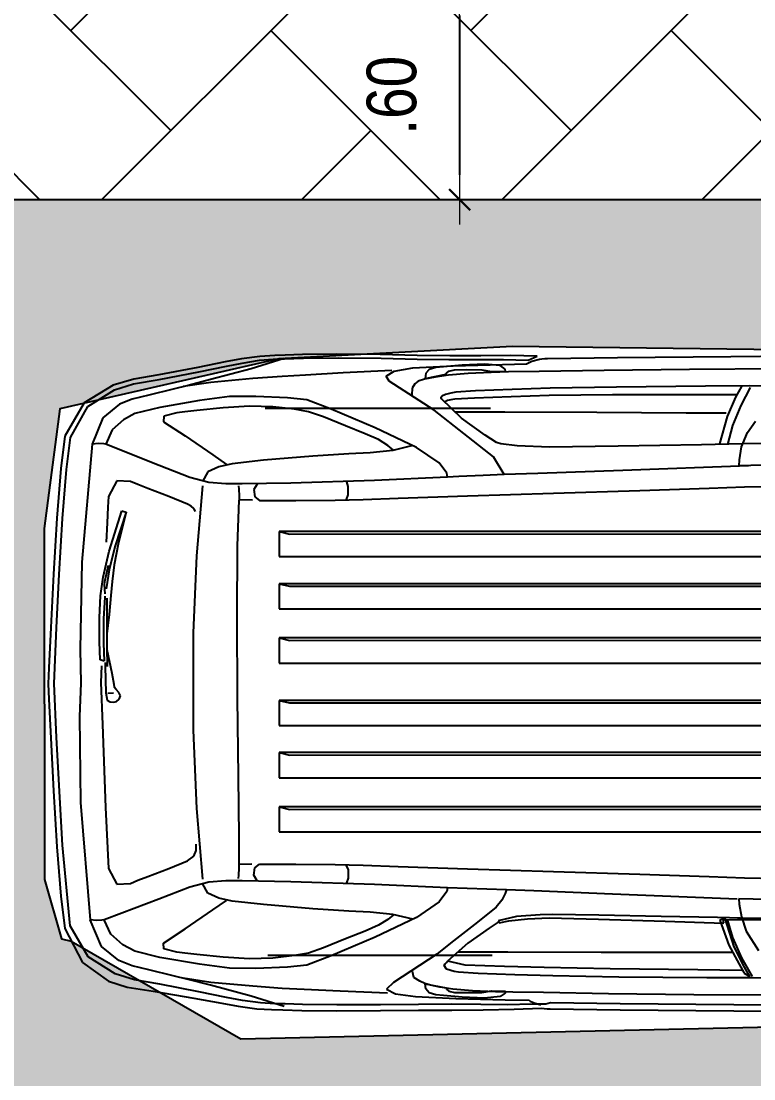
# Model space of a CAD drawing. Header units: millimetres. Extents: x 2718 to 3327, y 272 to 594.
# Drawn here: x 3061.261 to 3063.332, y 435.083 to 438.071 of the extents above; entities that cross this region are included whole.
import ezdxf

# ---------------------------------------------------------------- set-up
doc = ezdxf.new("R2010")
doc.units = ezdxf.units.MM
doc.header["$MEASUREMENT"] = 0
doc.layers.get('0').update_dxf_attribs({"linetype": 'CONTINUOUS'})
doc.layers.get('DEFPOINTS').update_dxf_attribs({"linetype": 'CONTINUOUS'})
doc.layers.add('COTA', color=7, linetype='CONTINUOUS')
doc.layers.add('LAYER7', color=4, linetype='CONTINUOUS')
doc.layers.add('E-Pen-C', color=4, linetype='CONTINUOUS', lineweight=15)
doc.layers.add('E-Pen-G', color=3, linetype='CONTINUOUS', lineweight=30)
doc.styles.add('F2', font='ARIALN.TTF')
doc.dimstyles.new('DIMENSION-1', dxfattribs={"dimtxt": 0.145, "dimasz": 0.07, "dimexe": 1, "dimexo": 0, "dimgap": 0.12, "dimtad": 1, "dimzin": 7, "dimdsep": 46, "dimtxsty": 'F2', "dimblk1": 'TRACO', "dimblk2": 'TRACO', "dimsah": 1, "dimcen": 1, "dimse1": 1, "dimse2": 1, "dimclrd": 4, "dimclre": 256, "dimclrt": 4, "dimadec": 8, "dimazin": 0, "dimtfac": 1, "dimtix": 1, "dimtmove": 2, "dimatfit": 3, "dimldrblk": 'TRACO', "dimfxl": 1, "dimtolj": 1, "dimtzin": 0, "dimarcsym": 0})

# ---------------------------------------------------------------- blocks, each defined once
blk = doc.blocks.new('TRACO')
at = {"layer": 'E-Pen-C'}
for p, q in [((0, 1), (0, -1)), ((-1, 0), (1, 0))]:
    blk.add_line(p, q, dxfattribs=at)
at = {"layer": 'E-Pen-G'}
blk.add_line((-0.424, -0.424), (0.424, 0.424), dxfattribs=at)
blk = doc.blocks.new('*D384')
at = {"color": 4, "lineweight": -2, "transparency": 16777216}
blk.add_line((3062.5006, 438.0866), (3062.5006, 437.6366), dxfattribs=at)
at = {"layer": 'DEFPOINTS', "color": 0, "transparency": 16777216}
for p in [(3062.5006, 438.1566, -0.2465), (3062.5006, 437.5666), (3062.5006, 437.5666)]:
    blk.add_point(p, dxfattribs=at)
at = {"color": 4, "lineweight": -2, "transparency": 16777216, "xscale": 0.07, "yscale": 0.07, "zscale": 0.07}
for p, rotation in [((3062.5006, 438.1566), 90), ((3062.5006, 437.5666), 270)]:
    blk.add_blockref('TRACO', p, dxfattribs=dict(at, rotation=rotation))
at = {"color": 4, "transparency": 16777216, "insert": (3062.3091, 437.8616), "char_height": 0.14, "attachment_point": 5, "rotation": 90, "style": 'F2'}
blk.add_mtext('\\A1;.60', dxfattribs=at)
blk = doc.blocks.new('Austin Mini dessus')
at = {"color": 8, "flags": 128}
for points in [[(2.1078, 3.7972), (1.9397, 3.7986)], [(2.4284, 3.7942), (2.1078, 3.7972)], [(2.6551, 3.7981), (2.7306, 3.7997)], [(2.6814, 3.7868), (2.6551, 3.7981)], [(2.7306, 3.7997), (2.8147, 3.7991)], [(2.8147, 3.7991), (2.9021, 3.7984)], [(2.9021, 3.7984), (2.9944, 3.7997)], [(2.9944, 3.7997), (3.0997, 3.8021)], [(3.0997, 3.8021), (3.2215, 3.8034)], [(3.2215, 3.8034), (3.3188, 3.8025)], [(3.3188, 3.8025), (3.3675, 3.8008)], [(3.3675, 3.8008), (3.3972, 3.7998)], [(3.3972, 3.7998), (3.439, 3.7972)], [(3.439, 3.7972), (3.4912, 3.7905)], [(2.6259, 3.7916), (2.4284, 3.7942)], [(2.6343, 3.7911), (2.6259, 3.7916)], [(2.642, 3.7903), (2.6343, 3.7911)], [(2.649, 3.7893), (2.642, 3.7903)], [(2.6704, 3.7837), (2.649, 3.7893)], [(2.6822, 3.7782), (2.6704, 3.7837)], [(2.7507, 3.7887), (2.6814, 3.7868)], [(2.6858, 3.7757), (2.6822, 3.7782)], [(2.7538, 3.7741), (2.6858, 3.7757)], [(2.7458, 3.7609), (2.7598, 3.7709)], [(2.8237, 3.7886), (2.7507, 3.7887)], [(2.8931, 3.7702), (2.7538, 3.7741)], [(2.7598, 3.7709), (2.8041, 3.7753)], [(2.8041, 3.7753), (2.8678, 3.772)], [(2.9048, 3.7882), (2.8237, 3.7886)], [(2.8678, 3.772), (2.9199, 3.7677)], [(3.0069, 3.7651), (2.8931, 3.7702)], [(2.9951, 3.7894), (2.9048, 3.7882)], [(2.9199, 3.7677), (2.9416, 3.7655)], [(2.9416, 3.7655), (2.9606, 3.76)], [(3.0966, 3.7917), (2.9951, 3.7894)], [(3.0599, 3.7557), (3.0069, 3.7651)], [(3.2164, 3.793), (3.0966, 3.7917)], [(3.316, 3.7921), (3.2164, 3.793)], [(3.3693, 3.7904), (3.316, 3.7921)], [(3.4015, 3.7895), (3.3693, 3.7904)], [(3.3706, 3.7916), (3.4639, 3.7624)], [(3.4406, 3.7862), (3.4015, 3.7895)], [(3.4894, 3.7783), (3.4406, 3.7862)], [(3.5334, 3.7691), (3.4894, 3.7783)], [(3.4912, 3.7905), (3.5375, 3.7819)], [(3.6119, 3.753), (3.5334, 3.7691)], [(3.5375, 3.7819), (3.6147, 3.7659)], [(3.6147, 3.7659), (3.7245, 3.7448)], [(1.9674, 3.7618), (2.2252, 3.7604)], [(2.2252, 3.7604), (2.4664, 3.7574)], [(2.4664, 3.7574), (2.6503, 3.7544)], [(2.6503, 3.7544), (2.7365, 3.753)], [(2.7365, 3.753), (2.7855, 3.7519)], [(2.7449, 3.7554), (2.7458, 3.7609)], [(2.7845, 3.7544), (2.7449, 3.7554)], [(2.8122, 3.7594), (2.7845, 3.7544)], [(2.7855, 3.7519), (2.851, 3.7488)], [(2.8551, 3.7596), (2.8122, 3.7594)], [(2.851, 3.7488), (2.9058, 3.7442)], [(2.8891, 3.7588), (2.8551, 3.7596)], [(2.9053, 3.7556), (2.8891, 3.7588)], [(2.9118, 3.7497), (2.9053, 3.7556)], [(2.9058, 3.7442), (2.9441, 3.7386)], [(2.913, 3.7465), (2.9118, 3.7497)], [(2.9725, 3.7349), (2.913, 3.7465)], [(2.9441, 3.7386), (2.9744, 3.7329)], [(2.9606, 3.76), (2.9698, 3.7493)], [(2.9698, 3.7493), (2.9725, 3.7349)], [(3.0819, 3.7412), (3.0599, 3.7557)], [(3.0661, 3.7568), (3.2036, 3.7505)], [(3.0743, 3.7267), (3.0819, 3.7412)], [(3.2036, 3.7505), (3.3106, 3.7441)], [(3.3106, 3.7441), (3.3759, 3.7402)], [(3.3759, 3.7402), (3.4593, 3.7344)], [(3.4639, 3.7624), (3.5784, 3.7316)], [(3.7239, 3.7317), (3.6119, 3.753)], [(3.7245, 3.7448), (3.7958, 3.7324)], [(1.8979, 3.7134), (2.0543, 3.714)], [(2.0537, 3.7091), (2.0796, 3.6584)], [(2.0543, 3.714), (2.1798, 3.7129)], [(2.094, 3.6816), (2.0773, 3.7122)], [(2.1798, 3.7129), (2.4309, 3.7103)], [(2.4309, 3.7103), (2.6188, 3.7069)], [(2.6188, 3.7069), (2.7259, 3.7034)], [(2.9469, 3.6452), (3.0743, 3.7267)], [(2.9744, 3.7329), (2.9916, 3.7274)], [(2.9916, 3.7274), (3.001, 3.7198)], [(3.001, 3.7198), (3.0087, 3.7071)], [(3.0087, 3.7071), (3.01, 3.6884)], [(3.4593, 3.7344), (3.5777, 3.7235)], [(3.5777, 3.7235), (3.6563, 3.7118)], [(3.5784, 3.7316), (3.6421, 3.7153)], [(3.6421, 3.7153), (3.6846, 3.7048)], [(3.7964, 3.7192), (3.7239, 3.7317)], [(3.7958, 3.7324), (3.8536, 3.716)], [(3.8504, 3.7028), (3.7964, 3.7192)], [(3.8536, 3.716), (3.9358, 3.6662)], [(2.0918, 3.6884), (2.2083, 3.6887)], [(2.1175, 3.6272), (2.094, 3.6816)], [(2.2083, 3.6887), (2.4426, 3.6885)], [(2.4426, 3.6885), (2.6215, 3.6864)], [(2.6215, 3.6864), (2.7286, 3.6829)], [(2.7259, 3.7034), (2.8298, 3.6998)], [(2.7286, 3.6829), (2.8326, 3.6793)], [(2.8298, 3.6998), (2.8852, 3.6963)], [(2.8326, 3.6793), (2.8879, 3.6758)], [(2.8698, 3.6229), (2.9257, 3.6769)], [(2.8852, 3.6963), (2.8995, 3.6935)], [(2.8879, 3.6758), (2.8994, 3.674)], [(2.8995, 3.6935), (2.9148, 3.6898)], [(2.9148, 3.6898), (2.9254, 3.6845)], [(2.9269, 3.6823), (2.9254, 3.6845)], [(2.9257, 3.6769), (2.9271, 3.6797)], [(2.9271, 3.6797), (2.9269, 3.6823)], [(3.3067, 3.6745), (3.361, 3.68)], [(3.361, 3.68), (3.4507, 3.6839)], [(3.4507, 3.6839), (3.525, 3.6834)], [(3.525, 3.6834), (3.6102, 3.6722)], [(3.6846, 3.7048), (3.7528, 3.688)], [(3.7528, 3.688), (3.8, 3.6763)], [(3.8, 3.6763), (3.8361, 3.6624)], [(3.9251, 3.6552), (3.8504, 3.7028)], [(2.0796, 3.6584), (2.1036, 3.6021)], [(2.7871, 3.6502), (3.4246, 3.6502)], [(2.8994, 3.674), (2.9094, 3.6722)], [(2.9094, 3.6722), (2.9171, 3.6679)], [(3.1134, 3.5955), (3.2381, 3.6482)], [(3.2381, 3.6482), (3.3067, 3.6745)], [(3.3014, 3.6408), (3.3411, 3.6477)], [(3.3411, 3.6477), (3.4025, 3.6546)], [(3.4025, 3.6546), (3.4682, 3.6568)], [(3.4682, 3.6568), (3.5432, 3.6518)], [(3.5432, 3.6518), (3.6174, 3.6446)], [(3.6102, 3.6722), (3.7219, 3.6526)], [(3.7219, 3.6526), (3.793, 3.6355)], [(3.8361, 3.6624), (3.8831, 3.6237)], [(3.9748, 3.5682), (3.9251, 3.6552)], [(3.9358, 3.6662), (3.9909, 3.5714)], [(2.1391, 3.55), (2.1175, 3.6272)], [(2.1218, 3.6365), (2.2347, 3.637)], [(2.2347, 3.637), (2.4865, 3.6382)], [(2.4865, 3.6382), (2.7473, 3.6393)], [(2.7473, 3.6393), (2.8869, 3.6399)], [(2.7793, 3.5129), (2.9469, 3.6452)], [(2.8029, 3.5745), (2.8698, 3.6229)], [(3.1969, 3.6007), (3.2592, 3.6259)], [(3.2592, 3.6259), (3.3014, 3.6408)], [(3.6174, 3.6446), (3.651, 3.6408)], [(3.651, 3.6408), (3.6741, 3.6378)], [(3.6741, 3.6378), (3.7107, 3.6285)], [(3.7107, 3.6285), (3.7113, 3.6124)], [(3.793, 3.6355), (3.8251, 3.6178)], [(3.8251, 3.6178), (3.8563, 3.5892)], [(3.8831, 3.6237), (3.9133, 3.5491)], [(2.0615, 3.5818), (2.0389, 3.6143)], [(2.1036, 3.6021), (2.1179, 3.5483)], [(2.9962, 3.5397), (3.1134, 3.5955)], [(3.1417, 3.5787), (3.1969, 3.6007)], [(3.7113, 3.6124), (3.6503, 3.5725)], [(3.8563, 3.5892), (3.8742, 3.5491)], [(2.0778, 3.5418), (2.0615, 3.5818)], [(2.7705, 3.5534), (2.8029, 3.5745)], [(3.0778, 3.5457), (3.1044, 3.562)], [(3.1044, 3.562), (3.1417, 3.5787)], [(3.6503, 3.5725), (3.5724, 3.5187)], [(3.9862, 3.4773), (3.9748, 3.5682)], [(3.9909, 3.5714), (4.0023, 3.48)], [(1.8885, 3.5517), (2.0756, 3.55)], [(2.0756, 3.55), (2.1906, 3.5477)], [(2.0837, 3.5046), (2.0778, 3.5418)], [(2.1906, 3.5477), (2.4267, 3.5434)], [(2.4267, 3.5434), (2.6206, 3.5411)], [(2.6206, 3.5411), (2.712, 3.5443)], [(2.712, 3.5443), (2.7579, 3.5502)], [(2.7579, 3.5502), (2.7705, 3.5534)], [(2.9326, 3.496), (2.9962, 3.5397)], [(3.0068, 3.545), (3.0636, 3.5315)], [(3.0618, 3.5326), (3.0778, 3.5457)], [(3.0636, 3.5315), (3.1275, 3.5247)], [(3.7236, 3.4885), (3.8253, 3.5293)], [(3.8253, 3.5293), (3.8742, 3.5491)], [(3.8742, 3.5491), (3.8804, 3.5498)], [(3.8804, 3.5498), (3.8953, 3.5506)], [(3.8953, 3.5506), (3.9133, 3.5491)], [(3.9133, 3.5491), (3.9421, 3.2156)], [(2.0844, 3.4883), (2.0837, 3.5046)], [(2.7489, 3.4635), (2.7793, 3.5129)], [(3.1275, 3.5247), (3.1878, 3.5219)], [(3.1878, 3.5219), (3.29, 3.5153)], [(3.29, 3.5153), (3.4288, 3.5036)], [(3.4288, 3.5036), (3.5179, 3.4935)], [(3.5724, 3.5187), (3.5339, 3.4917)], [(1.8885, 3.4935), (2.0844, 3.4883)], [(2.0579, 3.4882), (2.4134, 3.475)], [(2.4134, 3.475), (2.6537, 3.4666)], [(2.6537, 3.4666), (2.7489, 3.4635)], [(2.9092, 3.4563), (2.9113, 3.4668)], [(2.9113, 3.4668), (2.9326, 3.496)], [(3.5179, 3.4935), (3.5549, 3.4854)], [(3.5549, 3.4854), (3.5868, 3.4709)], [(3.5868, 3.4709), (3.6013, 3.4438)], [(3.6368, 3.4545), (3.7236, 3.4885)], [(3.9969, 3.3387), (3.9862, 3.4773)], [(4.0023, 3.48), (4.0132, 3.3405)], [(2.7489, 3.4635), (2.8086, 3.4608)], [(2.8086, 3.4608), (2.8767, 3.4577)], [(2.8767, 3.4577), (2.9092, 3.4563)], [(2.9092, 3.4563), (3.1149, 3.4465)], [(3.1149, 3.4465), (3.3513, 3.4394)], [(3.1945, 3.4428), (3.1904, 3.4299)], [(3.3513, 3.4394), (3.4895, 3.4367)], [(3.4471, 3.4365), (3.4563, 3.4213)], [(3.4895, 3.4367), (3.5356, 3.4366)], [(3.5356, 3.4366), (3.5836, 3.4404)], [(3.5836, 3.4404), (3.6368, 3.4545)], [(3.7841, 3.435), (3.8045, 3.444)], [(3.8045, 3.444), (3.8435, 3.4455)], [(3.8435, 3.4455), (3.8675, 3.4012)], [(2.0699, 3.4284), (1.9786, 3.4297)], [(2.1695, 3.4247), (2.0699, 3.4284)], [(2.3653, 3.4184), (2.1695, 3.4247)], [(2.6091, 3.4106), (2.3653, 3.4184)], [(2.8528, 3.4028), (2.6091, 3.4106)], [(3.1904, 3.4299), (3.1906, 3.4059)], [(3.4563, 3.4213), (3.4534, 3.4004)], [(3.4973, 3.4027), (3.4982, 3.4219)], [(3.4982, 3.4219), (3.4986, 3.4312)], [(3.6013, 3.4314), (3.6181, 3.2335)], [(3.6968, 3.4013), (3.756, 3.4243)], [(3.756, 3.4243), (3.7841, 3.435)], [(3.0481, 3.3965), (2.8528, 3.4028)], [(3.147, 3.3929), (3.0481, 3.3965)], [(3.2267, 3.3909), (3.147, 3.3929)], [(3.1906, 3.4059), (3.1955, 3.3932)], [(3.3378, 3.39), (3.2267, 3.3909)], [(3.4403, 3.3899), (3.3378, 3.39)], [(3.4534, 3.4004), (3.4403, 3.3899)], [(3.4605, 3.391), (3.4969, 3.3921)], [(3.4969, 3.3921), (3.4973, 3.4027)], [(3.4984, 3.3906), (3.5032, 3.2619)], [(3.6334, 3.3741), (3.6439, 3.38)], [(3.6439, 3.38), (3.6968, 3.4013)], [(3.8675, 3.4012), (3.8692, 3.3713)], [(3.6215, 3.3593), (3.6261, 3.3671)], [(3.6261, 3.3671), (3.6334, 3.3741)], [(3.8294, 3.3605), (3.8176, 3.3569)], [(3.8176, 3.3569), (3.8402, 3.2669)], [(3.8176, 3.3569), (3.8491, 3.259)], [(3.8656, 3.2467), (3.8294, 3.3605)], [(3.8692, 3.3713), (3.8712, 3.3271)], [(3.8712, 3.3271), (3.8736, 3.2722)], [(4.0064, 3.181), (3.9969, 3.3387)], [(4.0132, 3.3405), (4.0227, 3.1819)], [(1.521, 3.3024), (3.3849, 3.3024)], [(3.3552, 3.2953), (1.5269, 3.296)], [(3.3849, 3.3024), (3.3552, 3.2953)], [(3.3849, 3.3024), (3.3849, 3.2314)], [(3.5032, 3.2619), (3.5043, 3.0618)], [(3.8402, 3.2669), (3.8508, 3.2084)], [(3.8491, 3.259), (3.8648, 3.1939)], [(3.3849, 3.2314), (1.521, 3.2314)], [(3.6181, 3.2335), (3.6277, 3.0159)], [(3.8822, 3.1732), (3.8656, 3.2467)], [(3.8508, 3.2084), (3.8565, 3.1612)], [(3.868, 3.2065), (3.8741, 3.1805)], [(3.9421, 3.2156), (3.9474, 2.9699)], [(3.8648, 3.1939), (3.8741, 3.1401)], [(3.8741, 3.1805), (3.8782, 3.1603)], [(3.8893, 3.1208), (3.8822, 3.1732)], [(4.0139, 3.0308), (4.0064, 3.181)], [(4.0227, 3.1819), (4.0303, 3.0312)], [(1.521, 3.1548), (3.3849, 3.1548)], [(1.521, 3.1548), (3.3849, 3.1548)], [(3.3552, 3.1477), (1.5269, 3.1484)], [(3.3849, 3.1548), (3.3552, 3.1477)], [(3.3849, 3.1548), (3.3849, 3.0838)], [(3.8565, 3.1612), (3.8604, 3.1213)], [(3.8797, 3.1523), (3.8778, 3.1263)], [(3.8782, 3.1603), (3.8797, 3.1523)], [(3.8604, 3.1213), (3.8653, 3.0676)], [(3.8718, 3.1136), (3.8718, 3.0663)], [(3.8772, 3.1193), (3.8773, 3.1186)], [(3.8773, 3.1186), (3.8774, 3.1179)], [(3.8774, 3.1179), (3.8775, 3.1172)], [(3.8775, 3.1172), (3.8809, 3.056)], [(3.8927, 3.0595), (3.8893, 3.1208)], [(3.3849, 3.0838), (1.521, 3.0838)], [(3.5043, 3.0618), (3.503, 2.8311)], [(3.8653, 3.0676), (3.8715, 3.0137)], [(3.8718, 3.0663), (3.8715, 2.9763)], [(3.8809, 3.056), (3.8809, 2.9867)], [(3.8927, 2.9903), (3.8927, 3.0595)], [(4.019, 2.9175), (4.0139, 3.0308)], [(4.0303, 3.0312), (4.0353, 2.9173)], [(1.521, 3.0018), (3.3849, 3.0018)], [(1.521, 3.0017), (3.3849, 3.0017)], [(3.3552, 2.9947), (1.5269, 2.9954)], [(3.3849, 3.0017), (3.3552, 2.9947)], [(3.3849, 3.0018), (3.3849, 2.9307)], [(3.6277, 3.0159), (3.6279, 2.8795)], [(3.8911, 2.9399), (3.8927, 2.9903)], [(3.8717, 2.9689), (3.8581, 2.9022)], [(3.8715, 2.9763), (3.8713, 2.9207)], [(3.8809, 2.9867), (3.8793, 2.9363)], [(3.9474, 2.9699), (3.9456, 2.8742)], [(3.3849, 2.9307), (1.521, 2.9307)], [(3.8764, 2.9319), (3.8763, 2.9214)], [(3.8793, 2.9363), (3.8911, 2.9399)], [(3.8581, 2.9022), (3.8521, 2.8707)], [(3.8763, 2.9214), (3.8745, 2.8469)], [(3.8871, 2.9232), (3.8888, 2.876)], [(4.0208, 2.8728), (4.019, 2.9175)], [(4.0353, 2.9173), (4.0372, 2.8721)], [(3.6279, 2.8795), (3.6277, 2.7413)], [(3.8521, 2.8707), (3.8507, 2.8629)], [(3.8888, 2.876), (3.8844, 2.7575)], [(3.9456, 2.8742), (3.9489, 2.78)], [(4.0141, 2.7205), (4.0208, 2.8728)], [(4.0372, 2.8721), (4.0353, 2.829)], [(3.8333, 2.8378), (3.8378, 2.8476)], [(3.8378, 2.8476), (3.8458, 2.8564)], [(3.8458, 2.8564), (3.8507, 2.8629)], [(3.8688, 2.8456), (3.8527, 2.8468)], [(3.8745, 2.8469), (3.8712, 2.8257)], [(1.521, 2.8252), (3.3849, 2.8252)], [(1.521, 2.8252), (3.3849, 2.8252)], [(3.3552, 2.8181), (1.5269, 2.8188)], [(3.3849, 2.8252), (3.3552, 2.8181)], [(3.3849, 2.8252), (3.3849, 2.7542)], [(3.503, 2.8311), (3.5007, 2.6103)], [(3.8369, 2.8289), (3.8333, 2.8378)], [(3.8449, 2.8226), (3.8369, 2.8289)], [(3.8518, 2.8207), (3.8449, 2.8226)], [(3.8621, 2.821), (3.8518, 2.8207)], [(3.8712, 2.8257), (3.8621, 2.821)], [(4.0353, 2.829), (4.0303, 2.7187)], [(3.9489, 2.78), (3.9462, 2.5372)], [(3.3849, 2.7542), (1.521, 2.7542)], [(3.8844, 2.7575), (3.8754, 2.5224)], [(3.6277, 2.7413), (3.6181, 2.5203)], [(3.9974, 2.4164), (4.0141, 2.7205)], [(4.0303, 2.7187), (4.0227, 2.5701)], [(1.521, 2.6777), (3.3849, 2.6777)], [(1.521, 2.6776), (3.3849, 2.6776)], [(3.3552, 2.6705), (1.5269, 2.6712)], [(3.3849, 2.6776), (3.3552, 2.6705)], [(3.3849, 2.6777), (3.3849, 2.6066)], [(3.3849, 2.6066), (1.521, 2.6066)], [(3.5007, 2.6103), (3.4987, 2.4401)], [(4.0227, 2.5701), (4.0132, 2.4114)], [(1.521, 2.5246), (3.3849, 2.5246)], [(1.521, 2.5246), (3.3849, 2.5246)], [(3.3552, 2.5175), (1.5269, 2.5182)], [(3.3849, 2.5246), (3.3552, 2.5175)], [(3.3849, 2.5246), (3.3849, 2.4536)], [(3.6181, 2.5203), (3.6013, 2.3205)], [(3.8754, 2.5224), (3.8675, 2.3507)], [(3.9462, 2.5372), (3.9187, 2.2052)], [(3.3849, 2.4536), (1.521, 2.4536)], [(3.4987, 2.4401), (3.4984, 2.3614)], [(3.6192, 2.401), (3.619, 2.419)], [(3.6261, 2.3848), (3.6192, 2.401)], [(3.9754, 2.1881), (3.9974, 2.4164)], [(4.0132, 2.4114), (4.0023, 2.272)], [(3.2267, 2.3616), (3.147, 2.3596)], [(3.3378, 2.3625), (3.2267, 2.3616)], [(3.4403, 2.3625), (3.3378, 2.3625)], [(3.4534, 2.352), (3.4403, 2.3625)], [(3.462, 2.3625), (3.4984, 2.3614)], [(3.4984, 2.3614), (3.4988, 2.3509)], [(3.6439, 2.372), (3.6261, 2.3848)], [(3.6968, 2.3507), (3.6439, 2.372)], [(2.3653, 2.3341), (2.1695, 2.3277)], [(2.6091, 2.3418), (2.3653, 2.3341)], [(2.8528, 2.3496), (2.6091, 2.3418)], [(3.0481, 2.356), (2.8528, 2.3496)], [(3.147, 2.3596), (3.0481, 2.356)], [(3.189, 2.3226), (3.1892, 2.3465)], [(3.1892, 2.3465), (3.1942, 2.3592)], [(3.4471, 2.3159), (3.4563, 2.3312)], [(3.4563, 2.3312), (3.4534, 2.352)], [(3.4988, 2.3509), (3.4997, 2.3317)], [(3.4997, 2.3317), (3.5002, 2.3223)], [(3.756, 2.3277), (3.6968, 2.3507)], [(3.8675, 2.3507), (3.8435, 2.3065)], [(2.0699, 2.3241), (1.9786, 2.3223)], [(2.1695, 2.3277), (2.0699, 2.3241)], [(2.9092, 2.2957), (3.1149, 2.3055)], [(3.1149, 2.3055), (3.3513, 2.3125)], [(3.1931, 2.3097), (3.189, 2.3226)], [(3.3513, 2.3125), (3.4895, 2.3152)], [(3.4895, 2.3152), (3.5356, 2.3154)], [(3.5356, 2.3154), (3.5836, 2.3116)], [(3.5836, 2.3116), (3.6368, 2.2975)], [(3.5868, 2.2811), (3.6013, 2.3081)], [(3.7841, 2.317), (3.756, 2.3277)], [(3.8045, 2.308), (3.7841, 2.317)], [(3.8435, 2.3065), (3.8045, 2.308)], [(2.0905, 2.2638), (2.4428, 2.2777)], [(2.4428, 2.2777), (2.6647, 2.2869)], [(2.6647, 2.2869), (2.7418, 2.2903)], [(2.7418, 2.2903), (2.9092, 2.2957)], [(2.7431, 2.2881), (2.7462, 2.2798)], [(2.7462, 2.2798), (2.7556, 2.2611)], [(2.9092, 2.2957), (2.9113, 2.2851)], [(2.9113, 2.2851), (2.9326, 2.256)], [(3.5549, 2.2666), (3.5868, 2.2811)], [(3.6368, 2.2975), (3.725, 2.2641)], [(4.0023, 2.272), (3.9909, 2.1805)], [(1.881, 2.2603), (2.0858, 2.2644)], [(2.0844, 2.2494), (2.0784, 2.2142)], [(2.0858, 2.2644), (2.0844, 2.2494)], [(2.7556, 2.2611), (2.7718, 2.2409)], [(2.9326, 2.256), (2.9962, 2.2123)], [(3.29, 2.2366), (3.4288, 2.2483)], [(3.4288, 2.2483), (3.5179, 2.2584)], [(3.5179, 2.2584), (3.5549, 2.2666)], [(3.5724, 2.2333), (3.5339, 2.2602)], [(3.725, 2.2641), (3.8293, 2.2244)], [(2.0784, 2.2142), (2.0651, 2.1737)], [(2.1118, 2.2109), (2.1463, 2.2115)], [(2.1463, 2.2115), (2.305, 2.215)], [(2.305, 2.215), (2.4809, 2.219)], [(2.4809, 2.219), (2.6134, 2.2208)], [(2.6134, 2.2208), (2.6469, 2.2196)], [(2.6469, 2.2196), (2.7143, 2.2143)], [(2.7143, 2.2143), (2.7654, 2.2024)], [(2.7718, 2.2409), (2.8239, 2.1987)], [(2.9962, 2.2123), (3.1134, 2.1564)], [(3.0068, 2.207), (3.0636, 2.2205)], [(3.0618, 2.2194), (3.0778, 2.2063)], [(3.0636, 2.2205), (3.1275, 2.2272)], [(3.1275, 2.2272), (3.1878, 2.23)], [(3.1878, 2.23), (3.29, 2.2366)], [(3.6503, 2.1795), (3.5724, 2.2333)], [(3.8293, 2.2244), (3.8797, 2.2052)], [(2.0035, 2.2094), (2.0815, 2.2103)], [(2.1294, 2.2062), (2.0102, 2.2055)], [(2.0815, 2.2103), (2.0895, 2.2105)], [(2.0895, 2.2105), (2.1118, 2.2109)], [(2.0987, 2.1289), (2.1242, 2.2089)], [(2.1021, 2.1554), (2.1177, 2.2065)], [(2.1389, 2.2041), (2.1134, 2.1336)], [(2.1242, 2.2089), (2.1389, 2.2041)], [(2.128, 2.1963), (2.1294, 2.2062)], [(2.2935, 2.2014), (2.128, 2.1963)], [(2.4818, 2.2073), (2.2935, 2.2014)], [(2.6213, 2.2106), (2.4818, 2.2073)], [(2.6829, 2.2085), (2.6213, 2.2106)], [(2.7355, 2.2029), (2.6829, 2.2085)], [(2.7627, 2.1969), (2.7355, 2.2029)], [(2.7654, 2.2024), (2.7627, 2.1969)], [(2.763, 2.2003), (2.7912, 2.1821)], [(2.7912, 2.1821), (2.8517, 2.139)], [(2.8239, 2.1987), (2.9002, 2.139)], [(3.0778, 2.2063), (3.1044, 2.19)], [(3.1044, 2.19), (3.1417, 2.1733)], [(3.8604, 2.1645), (3.8797, 2.2052)], [(3.8797, 2.2052), (3.8859, 2.2044)], [(3.8859, 2.2044), (3.9007, 2.2036)], [(3.8872, 2.13), (3.9187, 2.2052)], [(3.9007, 2.2036), (3.9187, 2.2052)], [(3.9249, 2.1008), (3.9754, 2.1881)], [(2.0651, 2.1737), (2.0297, 2.1186)], [(2.0769, 2.098), (2.1021, 2.1554)], [(3.1134, 2.1564), (3.2381, 2.1037)], [(3.1417, 2.1733), (3.1969, 2.1512)], [(3.7113, 2.1396), (3.6503, 2.1795)], [(3.8265, 2.1348), (3.8604, 2.1645)], [(3.9909, 2.1805), (3.9406, 2.0845)], [(2.0692, 2.0713), (2.0987, 2.1289)], [(2.1134, 2.1336), (2.085, 2.08)], [(2.8517, 2.139), (2.9088, 2.0884)], [(2.9002, 2.139), (2.9394, 2.1086)], [(3.1969, 2.1512), (3.2592, 2.1261)], [(3.2592, 2.1261), (3.3014, 2.1112)], [(3.6741, 2.1142), (3.7107, 2.1235)], [(3.7107, 2.1235), (3.7113, 2.1396)], [(3.793, 2.1165), (3.8265, 2.1348)], [(3.8375, 2.0902), (3.8872, 2.13)], [(2.0471, 2.045), (2.0769, 2.098)], [(2.1047, 2.1129), (2.4742, 2.1134)], [(2.4742, 2.1134), (2.7383, 2.1137)], [(2.7383, 2.1137), (2.8794, 2.1139)], [(2.7825, 2.1047), (3.4166, 2.1047)], [(2.9394, 2.1086), (3.062, 2.0282)], [(3.2381, 2.1037), (3.3067, 2.0774)], [(3.3014, 2.1112), (3.3411, 2.1043)], [(3.3411, 2.1043), (3.4025, 2.0974)], [(3.4025, 2.0974), (3.4682, 2.0952)], [(3.4682, 2.0952), (3.5432, 2.1001)], [(3.5432, 2.1001), (3.6174, 2.1074)], [(3.6102, 2.0798), (3.7219, 2.0993)], [(3.6174, 2.1074), (3.651, 2.1112)], [(3.651, 2.1112), (3.6741, 2.1142)], [(3.7219, 2.0993), (3.793, 2.1165)], [(3.8485, 2.0526), (3.9249, 2.1008)], [(2.0542, 2.0453), (2.0692, 2.0713)], [(2.085, 2.08), (2.0706, 2.0548)], [(2.0774, 2.0623), (2.2014, 2.0637)], [(2.2014, 2.0637), (2.4493, 2.0668)], [(2.4493, 2.0668), (2.6356, 2.0705)], [(2.6356, 2.0705), (2.7481, 2.0732)], [(2.7481, 2.0732), (2.8587, 2.0775)], [(2.8587, 2.0775), (2.9076, 2.0883)], [(2.8901, 2.0597), (2.9115, 2.0664)], [(2.9122, 2.0845), (2.9088, 2.0884)], [(2.9115, 2.0664), (2.9182, 2.0768)], [(2.9154, 2.0806), (2.9122, 2.0845)], [(2.9182, 2.0768), (2.9154, 2.0806)], [(3.3067, 2.0774), (3.361, 2.072)], [(3.361, 2.072), (3.4507, 2.0681)], [(3.4507, 2.0681), (3.525, 2.0686)], [(3.525, 2.0686), (3.6102, 2.0798)], [(3.6846, 2.0471), (3.7528, 2.064)], [(3.7528, 2.064), (3.8, 2.0757)], [(3.8, 2.0757), (3.8375, 2.0902)], [(3.9406, 2.0845), (3.8672, 2.0324)], [(1.8882, 2.0405), (2.0521, 2.0412)], [(2.0521, 2.0412), (2.1763, 2.0418)], [(2.0706, 2.0548), (2.0542, 2.0453)], [(2.1763, 2.0418), (2.4248, 2.0438)], [(2.4248, 2.0438), (2.6113, 2.0468)], [(2.6113, 2.0468), (2.7183, 2.0504)], [(2.7183, 2.0504), (2.8223, 2.0539)], [(2.8223, 2.0539), (2.8776, 2.0574)], [(2.8776, 2.0574), (2.8901, 2.0597)], [(2.9729, 2.0257), (2.9874, 2.0323)], [(2.9874, 2.0323), (3.0039, 2.0429)], [(3.0039, 2.0429), (3.008, 2.0596)], [(3.5777, 2.0285), (3.6563, 2.0402)], [(3.5784, 2.0204), (3.6421, 2.0366)], [(3.6421, 2.0366), (3.6846, 2.0471)], [(3.722, 2.0234), (3.7937, 2.0359)], [(3.7937, 2.0359), (3.8485, 2.0526)], [(3.8672, 2.0324), (3.8141, 2.0148)], [(2.7242, 2.001), (2.7732, 2.0021)], [(2.7845, 2.0049), (2.7449, 2.0039)], [(2.7449, 2.0039), (2.7458, 1.9984)], [(2.7732, 2.0021), (2.8386, 2.0052)], [(2.8122, 1.9999), (2.7845, 2.0049)], [(2.8386, 2.0052), (2.8935, 2.0098)], [(2.9053, 2.0037), (2.8891, 2.0005)], [(2.8935, 2.0098), (2.9302, 2.0151)], [(2.9118, 2.0096), (2.9053, 2.0037)], [(2.913, 2.0128), (2.9118, 2.0096)], [(2.9725, 2.0244), (2.913, 2.0128)], [(2.9302, 2.0151), (2.9574, 2.0204)], [(2.9574, 2.0204), (2.9729, 2.0257)], [(2.9606, 1.9993), (2.9698, 2.01)], [(2.9698, 2.01), (2.9725, 2.0244)], [(3.0814, 2.0091), (3.0563, 1.9962)], [(3.062, 2.0282), (3.0814, 2.0091)], [(3.0784, 1.9981), (3.2127, 2.0036)], [(3.2127, 2.0036), (3.3138, 2.0086)], [(3.3138, 2.0086), (3.3759, 2.0118)], [(3.3759, 2.0118), (3.4593, 2.0176)], [(3.4593, 2.0176), (3.5777, 2.0285)], [(3.4639, 1.9896), (3.5784, 2.0204)], [(3.5337, 1.986), (3.6114, 2.0021)], [(3.6114, 2.0021), (3.722, 2.0234)], [(3.7404, 2.0035), (3.6262, 1.9845)], [(3.8141, 2.0148), (3.7404, 2.0035)], [(1.9551, 1.9922), (2.2129, 1.9935)], [(2.2129, 1.9935), (2.454, 1.9966)], [(2.454, 1.9966), (2.638, 1.9996)], [(2.638, 1.9996), (2.7242, 2.001)], [(2.675, 1.9758), (2.6644, 1.9706)], [(2.6783, 1.978), (2.675, 1.9758)], [(2.7462, 1.9796), (2.6783, 1.978)], [(2.7458, 1.9984), (2.7598, 1.9884)], [(2.8855, 1.9835), (2.7462, 1.9796)], [(2.7598, 1.9884), (2.8041, 1.984)], [(2.8041, 1.984), (2.8678, 1.9873)], [(2.8551, 1.9997), (2.8122, 1.9999)], [(2.8891, 2.0005), (2.8551, 1.9997)], [(2.8678, 1.9873), (2.9199, 1.9916)], [(2.9993, 1.9886), (2.8855, 1.9835)], [(2.9199, 1.9916), (2.9416, 1.9938)], [(2.9416, 1.9938), (2.9606, 1.9993)], [(3.0563, 1.9962), (2.9993, 1.9886)], [(3.3706, 1.9603), (3.4639, 1.9896)], [(3.4375, 1.9711), (3.4886, 1.9776)], [(3.4886, 1.9776), (3.5337, 1.986)], [(3.6262, 1.9845), (3.5466, 1.9696)], [(1.9317, 1.9633), (2.0998, 1.9648)], [(2.1, 1.9484), (1.9317, 1.9469)], [(2.0998, 1.9648), (2.4205, 1.9678)], [(2.421, 1.9514), (2.1, 1.9484)], [(2.4205, 1.9678), (2.618, 1.9704)], [(2.6186, 1.954), (2.421, 1.9514)], [(2.618, 1.9704), (2.6248, 1.9694)], [(2.627, 1.9542), (2.6186, 1.954)], [(2.6248, 1.9694), (2.6309, 1.9675)], [(2.6353, 1.9546), (2.627, 1.9542)], [(2.6309, 1.9675), (2.6377, 1.9674)], [(2.6436, 1.9556), (2.6353, 1.9546)], [(2.6377, 1.9674), (2.6698, 1.9667)], [(2.7208, 1.9527), (2.6436, 1.9556)], [(2.6644, 1.9706), (2.6452, 1.9652)], [(2.6698, 1.9667), (2.7401, 1.9651)], [(2.808, 1.9509), (2.7208, 1.9527)], [(2.7401, 1.9651), (2.8147, 1.9659)], [(2.8968, 1.9503), (2.808, 1.9509)], [(2.8147, 1.9659), (2.8968, 1.9668)], [(2.8968, 1.9668), (2.9905, 1.9663)], [(2.9905, 1.9499), (2.8968, 1.9503)], [(2.9905, 1.9663), (3.0983, 1.9654)], [(3.0983, 1.949), (2.9905, 1.9499)], [(3.0983, 1.9654), (3.2215, 1.965)], [(3.2215, 1.9486), (3.0983, 1.949)], [(3.2215, 1.965), (3.3188, 1.9659)], [(3.3211, 1.9494), (3.2215, 1.9486)], [(3.3188, 1.9659), (3.3675, 1.9676)], [(3.3742, 1.9509), (3.3211, 1.9494)], [(3.3675, 1.9676), (3.3972, 1.9685)], [(3.4063, 1.9517), (3.3742, 1.9509)], [(3.3972, 1.9685), (3.4375, 1.9711)], [(3.448, 1.9543), (3.4063, 1.9517)], [(3.5003, 1.961), (3.448, 1.9543)], [(3.5466, 1.9696), (3.5003, 1.961)]]:
    blk.add_lwpolyline(points, dxfattribs=at)

msp = doc.modelspace()

# ---------------------------------------------------------------- hatches: boundary and pattern name
h = msp.add_hatch()
h.set_pattern_fill('AR-HBONE', color=8, scale=0.1, style=0)
h.set_pattern_definition([(45, (1564.59753, 328.86692), (4e-17, 0.56568542), [1.2, -0.4]), (135, (1564.88037, 329.14977), (4e-17, 0.56568542), [1.2, -0.4])])
edge = h.paths.add_edge_path(flags=16)
edge.add_line((3071.0059, 438.7211), (3071.0059, 441.7918))
edge.add_arc((3070.4414, 441.7918), 0.5645, 0, 90)
edge.add_line((3070.4414, 442.3563), (3062.0944, 442.3563))
edge.add_arc((3062.0944, 441.7918), 0.5645, 90, 180)
edge.add_line((3061.5299, 441.7918), (3061.5299, 438.7211))
edge.add_arc((3062.0944, 438.7211), 0.5645, 180, 270)
edge.add_line((3062.0944, 438.1566), (3070.4414, 438.1566))
edge.add_arc((3070.4414, 438.7211), 0.5645, 270, 360)
h.paths.add_polyline_path([(3066.6312, 437.8612), (3066.6312, 437.8985), (3066.6169, 437.8956), (3066.6048, 437.8875)], flags=24)
h.paths.add_polyline_path([(3066.6312, 437.8612), (3066.6048, 437.8875), (3066.5967, 437.8754), (3066.5939, 437.8612)], flags=24)
h.paths.add_polyline_path([(3066.6312, 437.8612), (3066.6685, 437.8612), (3066.6657, 437.8469), (3066.6576, 437.8348)], flags=24)
h.paths.add_polyline_path([(3066.6312, 437.8612), (3066.6576, 437.8348), (3066.6455, 437.8267), (3066.6312, 437.8238)], flags=24)
edge = h.paths.add_edge_path(flags=16)
edge.add_line((3066.6312, 437.7865), (3066.6312, 437.9358))
edge = h.paths.add_edge_path(flags=16)
edge.add_arc((3066.6312, 437.8612), 0.0373, 0, 360)
edge = h.paths.add_edge_path(flags=16)
edge.add_line((3066.5566, 437.8612), (3066.9077, 437.8612))
h.paths.add_polyline_path([(3066.6609, 437.8523), (3067.0109, 437.8523), (3067.0109, 438.0325), (3066.6609, 438.0325)], flags=24)
h.paths.add_polyline_path([(3065.1929, 437.8257), (3066.2687, 437.8257), (3066.2687, 438.1012), (3065.1929, 438.1012)], flags=24)
h.paths.add_polyline_path([(3065.3897, 437.6208), (3066.0719, 437.6208), (3066.0719, 437.818), (3065.3897, 437.818)], flags=24)
edge = h.paths.add_edge_path()
edge.add_line((3061.1757, 442.8089), (3061.1777, 437.5669))
edge.add_line((3061.1777, 437.5669), (3070.5016, 437.5666))
edge.add_line((3070.5016, 437.5666), (3070.9733, 437.6698))
edge.add_line((3070.9733, 437.6698), (3071.4173, 437.9047))
edge.add_line((3071.4173, 437.9047), (3071.7507, 438.2372))
edge.add_line((3071.7507, 438.2372), (3071.8786, 438.4515))
edge.add_line((3071.8786, 438.4515), (3072.0634, 438.9705))
edge.add_line((3072.0634, 438.9705), (3072.0942, 439.3089))
edge.add_line((3072.0942, 439.3089), (3072.0942, 442.8089))
edge.add_line((3072.0942, 442.8089), (3061.1757, 442.8047))
h.paths.add_polyline_path([(3071.9576, 440.1801), (3071.9576, 441.9591), (3071.6854, 441.9591), (3071.6854, 440.1801)], flags=24)
h.paths.add_polyline_path([(3068.4326, 442.4321), (3068.4326, 442.725), (3068.1411, 442.725), (3068.1411, 442.4321)], flags=24)
h.paths.add_polyline_path([(3067.9563, 442.5077), (3067.9563, 442.8007), (3067.6649, 442.8007), (3067.6649, 442.5077)], flags=24)
h.paths.add_polyline_path([(3062.4541, 437.7117), (3062.4541, 438.0047), (3062.1626, 438.0047), (3062.1626, 437.7117)], flags=24)
h.paths.add_polyline_path([(3066.6661, 437.6676), (3067.7763, 437.6676), (3067.7763, 437.8663), (3066.6661, 437.8663)], flags=24)
at = {"layer": 'COTA', "linetype": 'Continuous'}
h = msp.add_hatch(dxfattribs=at)
h.set_pattern_fill('PATIO3', color=8, scale=0.6, style=0, pattern_type=2)
h.set_pattern_definition([(243.4349, (1504.40528, 395.1255), (0.600000786, 0.599999495), [0.201246, -1.1403948]), (153.4349, (1504.52528, 395.0655), (0.599999495, -0.600000786), [0.1341642, -1.2074766]), (153.4349, (1504.67528, 395.0655), (0.599999495, -0.600000786), [0.1341642, -1.2074766]), (243.4349, (1504.55528, 395.1255), (0.600000786, 0.599999495), [0.0670818, -1.274559]), (153.4349, (1504.82528, 395.0655), (0.599999495, -0.600000786), [0.1341642, -1.2074766]), (243.4349, (1504.70528, 395.1255), (0.600000786, 0.599999495), [0.1341642, -1.2074766]), (158.1986, (1504.88528, 395.1135), (-1.800000164, 0.599999946), [0.0323112, -3.1987878]), (243.4349, (1504.85528, 395.1255), (0.600000786, 0.599999495), [0.0670818, -1.274559]), (154.9831, (1504.885276, 394.963495), (-7.7999997481, 3.60000110015), [0.0993174, -9.8324496]), (63.4349, (1504.70528, 394.8255), (-0.600000786, -0.599999495), [0.201246, -1.1403948]), (153.4349, (1504.76528, 394.9455), (0.599999495, -0.600000786), [0.1341642, -1.2074766]), (63.4349, (1504.55528, 394.8255), (-0.600000786, -0.599999495), [0.0670818, -1.274559]), (153.4349, (1504.61528, 394.9455), (0.599999495, -0.600000786), [0.1341642, -1.2074766]), (153.4349, (1504.46528, 394.9455), (0.599999495, -0.600000786), [0.1341642, -1.2074766]), (63.4349, (1504.40528, 394.8255), (-0.600000786, -0.599999495), [0.201246, -1.1403948]), (63.4349, (1504.79528, 394.7055), (-0.600000786, -0.599999495), [0.201246, -1.1403948]), (153.4349, (1504.85528, 394.8255), (0.599999495, -0.600000786), [0.1341642, -1.2074766]), (153.4349, (1504.70528, 394.8255), (0.599999495, -0.600000786), [0.1341642, -1.2074766]), (63.4349, (1504.49528, 394.7055), (-0.600000786, -0.599999495), [0.1341642, -1.2074766]), (153.4349, (1504.55528, 394.8255), (0.599999495, -0.600000786), [0.1341642, -1.2074766]), (153.4349, (1504.40528, 394.8255), (0.599999495, -0.600000786), [0.1341642, -1.2074766]), (63.4349, (1504.28528, 394.5855), (-0.600000786, -0.599999495), [0.201246, -1.1403948]), (153.4349, (1504.88528, 394.7355), (0.599999495, -0.600000786), [0.0670818, -1.274559]), (153.4349, (1504.79528, 394.7055), (0.599999495, -0.600000786), [0.1341642, -1.2074766]), (153.4349, (1504.64528, 394.7055), (0.599999495, -0.600000786), [0.1341642, -1.2074766]), (153.4349, (1504.49528, 394.7055), (0.599999495, -0.600000786), [0.1341642, -1.2074766]), (153.4349, (1504.34528, 394.7055), (0.599999495, -0.600000786), [0.0670818, -1.274559]), (153.4349, (1504.88528, 394.5855), (0.599999495, -0.600000786), [0.1341642, -1.2074766]), (63.4349, (1504.70528, 394.5255), (-0.600000786, -0.599999495), [0.1341642, -1.2074766]), (153.4349, (1504.73528, 394.5855), (0.599999495, -0.600000786), [0.1341642, -1.2074766]), (243.4349, (1504.46528, 394.6455), (0.600000786, 0.599999495), [0.1341642, -1.2074766]), (153.4349, (1504.58528, 394.5855), (0.599999495, -0.600000786), [0.1341642, -1.2074766]), (153.4349, (1504.43528, 394.5855), (0.599999495, -0.600000786), [0.1341642, -1.2074766]), (154.9831, (1504.375276, 395.065495), (-7.7999997481, 3.60000110015), [0.0993174, -9.8324496]), (158.1986, (1504.31528, 394.9455), (-1.800000164, 0.599999946), [0.0323112, -3.1987878]), (243.4349, (1504.67528, 394.7655), (0.600000786, 0.599999495), [0.201246, -1.1403948]), (63.4349, (1504.61528, 394.9455), (-0.600000786, -0.599999495), [0.0670818, -1.274559])])
h.paths.add_polyline_path([(3060.3799, 428.7089), (3061.5339, 428.7078), (3061.5299, 428.7089), (3061.5298, 434.4582), (3075.7299, 434.4582), (3075.7299, 435.6089), (3075.7299, 439.3089), (3072.0942, 439.3089), (3072.0576, 438.9089), (3071.9542, 438.5457), (3071.7507, 438.2372), (3071.4173, 437.9047), (3071.0602, 437.6986), (3070.6879, 437.5886), (3070.4601, 437.5666), (3060.3799, 437.5666)])
h.paths.add_polyline_path([(3069.444, 435.4723), (3069.9233, 435.1964), (3072.3012, 435.2501), (3073.5022, 435.278), (3073.8584, 435.3811), (3073.9805, 436.0698), (3073.9689, 436.5428), (3073.8659, 436.8669), (3073.7508, 437.0402), (3072.9635, 437.1232), (3070.6913, 437.1523), (3070.0311, 437.1169), (3069.4121, 436.9755), (3069.368, 436.6376), (3069.3687, 435.6459), (3069.4167, 435.4781)], flags=16)
h.paths.add_polyline_path([(3067.0837, 435.7925), (3067.0837, 435.8298), (3067.0694, 435.827), (3067.0573, 435.8189)], flags=24)
h.paths.add_polyline_path([(3067.0837, 435.7925), (3067.0573, 435.8189), (3067.0492, 435.8068), (3067.0464, 435.7925)], flags=24)
h.paths.add_polyline_path([(3067.0837, 435.7925), (3067.121, 435.7925), (3067.1182, 435.7782), (3067.1101, 435.7661)], flags=24)
h.paths.add_polyline_path([(3067.0837, 435.7925), (3067.1101, 435.7661), (3067.098, 435.758), (3067.0837, 435.7551)], flags=24)
edge = h.paths.add_edge_path(flags=16)
edge.add_line((3067.0837, 435.7178), (3067.0837, 435.8671))
edge = h.paths.add_edge_path(flags=16)
edge.add_arc((3067.0837, 435.7925), 0.0373, 0, 360)
edge = h.paths.add_edge_path(flags=16)
edge.add_line((3067.0091, 435.7925), (3067.3602, 435.7925))
h.paths.add_polyline_path([(3067.1134, 435.7836), (3067.4346, 435.7836), (3067.4346, 435.9639), (3067.1134, 435.9639)], flags=24)
h.paths.add_polyline_path([(3066.7386, 436.1666), (3067.8076, 436.1666), (3067.8076, 436.3929), (3066.7386, 436.3929)], flags=24)
h.paths.add_polyline_path([(3066.932, 435.956), (3067.6141, 435.956), (3067.6141, 436.1531), (3066.932, 436.1531)], flags=24)
h.paths.add_polyline_path([(3061.403, 435.4723), (3061.8823, 435.1964), (3064.2602, 435.2501), (3065.4612, 435.278), (3065.8174, 435.3811), (3065.9395, 436.0699), (3065.9278, 436.5429), (3065.8248, 436.8669), (3065.7098, 437.0402), (3064.9225, 437.1233), (3062.6503, 437.1524), (3061.99, 437.1169), (3061.371, 436.9756), (3061.3269, 436.6377), (3061.3276, 435.6459), (3061.3757, 435.4781)], flags=16)
h.paths.add_polyline_path([(3060.612, 435.953), (3061.0123, 435.953), (3061.0123, 435.7583), (3060.612, 435.7583)], flags=16)
h.paths.add_polyline_path([(3060.415, 433.9372), (3060.415, 436.9372), (3060.385, 436.9372), (3060.385, 433.9372)], flags=16)
h.paths.add_polyline_path([(3060.415, 429.4335), (3060.415, 432.9372), (3060.385, 432.9372), (3060.385, 429.4335)], flags=16)
h.paths.add_polyline_path([(3060.612, 431.7891), (3061.0123, 431.7891), (3061.0123, 431.5945), (3060.612, 431.5945)], flags=16)
h.paths.add_polyline_path([(3066.8309, 435.3574), (3067.91, 435.3574), (3067.91, 435.5618), (3066.8309, 435.5618)], flags=24)
h.paths.add_polyline_path([(3066.7066, 435.5252), (3068.1598, 435.5252), (3068.1598, 435.6884), (3066.7066, 435.6884)], flags=24)
h.paths.add_polyline_path([(3067.9844, 434.816), (3068.3803, 434.816), (3068.3803, 435.1178), (3067.9844, 435.1178)], flags=24)
h.paths.add_polyline_path([(3068.6472, 435.8172), (3068.6472, 436.213), (3068.3453, 436.213), (3068.3453, 435.8172)], flags=24)
h.paths.add_polyline_path([(3064.5827, 434.816), (3064.9786, 434.816), (3064.9786, 435.1178), (3064.5827, 435.1178)], flags=24)
h.paths.add_polyline_path([(3066.4746, 434.816), (3066.7781, 434.816), (3066.7781, 435.1178), (3066.4746, 435.1178)], flags=24)
h.paths.add_polyline_path([(3069.5759, 434.816), (3069.8794, 434.816), (3069.8794, 435.1178), (3069.5759, 435.1178)], flags=24)
h.paths.add_polyline_path([(3071.0589, 434.816), (3071.4547, 434.816), (3071.4547, 435.1178), (3071.0589, 435.1178)], flags=24)
h.paths.add_polyline_path([(3072.6249, 434.816), (3072.9283, 434.816), (3072.9283, 435.1178), (3072.6249, 435.1178)], flags=24)
h.paths.add_polyline_path([(3074.1082, 434.816), (3074.5041, 434.816), (3074.5041, 435.1178), (3074.1082, 435.1178)], flags=24)
h.paths.add_polyline_path([(3075.1517, 434.8306), (3075.1517, 435.2264), (3074.8498, 435.2264), (3074.8498, 434.8306)], flags=24)
h.paths.add_polyline_path([(3060.5771, 434.816), (3060.973, 434.816), (3060.973, 435.1178), (3060.5771, 435.1178)], flags=24)
h.paths.add_polyline_path([(3061.8271, 434.816), (3062.2229, 434.816), (3062.2229, 435.1178), (3061.8271, 435.1178)], flags=24)
h.paths.add_polyline_path([(3062.6245, 434.816), (3062.928, 434.816), (3062.928, 435.1178), (3062.6245, 435.1178)], flags=24)
h.paths.add_polyline_path([(3075.4046, 438.5923), (3075.7868, 438.5923), (3075.7868, 438.8837), (3075.4046, 438.8837)], flags=9)
h.paths.add_polyline_path([(3074.2776, 438.5923), (3074.5705, 438.5923), (3074.5705, 438.8837), (3074.2776, 438.8837)], flags=24)
h.paths.add_polyline_path([(3073.1398, 438.5923), (3073.5219, 438.5923), (3073.5219, 438.8837), (3073.1398, 438.8837)], flags=24)
h.paths.add_polyline_path([(3072.0942, 438.5923), (3072.3872, 438.5923), (3072.3872, 438.8837), (3072.0942, 438.8837)], flags=24)
h.paths.add_polyline_path([(3074.4748, 438.8938), (3076.2538, 438.8938), (3076.2538, 439.166), (3074.4748, 439.166)], flags=9)
h.paths.add_polyline_path([(3061.3124, 431.3861), (3061.3124, 431.782), (3061.0106, 431.782), (3061.0106, 431.3861)], flags=24)

# ---------------------------------------------------------------- linework, layer by layer
at = {"color": 8}
msp.add_lwpolyline([(3061.1757, 442.8089), (3061.1777, 437.5669), (3070.5016, 437.5666), (3070.9733, 437.6698), (3071.4173, 437.9047), (3071.7507, 438.2372), (3071.8786, 438.4515), (3072.0634, 438.9705), (3072.0942, 439.3089), (3072.0942, 442.8089), (3061.1757, 442.8047)], dxfattribs=at)
at = {"color": 8, "elevation": 2.6262}
msp.add_lwpolyline([(3061.403, 435.4723), (3061.8823, 435.1964), (3064.2602, 435.2501), (3065.4612, 435.278), (3065.8174, 435.3811), (3065.9395, 436.0699), (3065.9278, 436.5429), (3065.8248, 436.8669), (3065.7098, 437.0402), (3064.9225, 437.1233), (3062.6503, 437.1524), (3061.99, 437.1169), (3061.371, 436.9756), (3061.3269, 436.6377), (3061.3276, 435.6459), (3061.3757, 435.4781), (3061.403, 435.4723)], dxfattribs=at)
at = {"layer": 'COTA', "color": 8, "linetype": 'Continuous'}
msp.add_lwpolyline([(3060.3799, 428.7089), (3061.5339, 428.7078), (3061.5299, 428.7089), (3061.5298, 434.4582), (3075.7299, 434.4582), (3075.7299, 435.6089), (3075.7299, 439.3089), (3072.0942, 439.3089), (3072.0576, 438.9089), (3071.9542, 438.5457), (3071.7507, 438.2372), (3071.4173, 437.9047), (3071.0602, 437.6986), (3070.6879, 437.5886), (3070.4601, 437.5666), (3060.3799, 437.5666), (3060.3799, 428.7089)], dxfattribs=at)
at = {"layer": 'LAYER7', "color": 8, "linetype": 'Continuous'}
msp.add_line((3070.5016, 437.5666), (3061.1757, 437.5666), dxfattribs=at)

# ---------------------------------------------------------------- block references
at = {"color": 8, "xscale": -1}
msp.add_blockref('Austin Mini dessus', (3065.3755, 433.3269, 2.6262), dxfattribs=at)

# ---------------------------------------------------------------- dimensions: what is measured, and where the dimension line sits
at = {"color": 8}
dim = msp.add_linear_dim(base=(3062.5006, 437.5666), p1=(3062.5006, 438.1566, -0.2465), p2=(3062.5006, 437.5666), angle=90, text='.60', dimstyle='DIMENSION-1', override={"dimtxt": 0.14, "dimfxl": 0.5, "dimfxlon": 1}, dxfattribs=at)
dim.commit()
dim.dimension.update_dxf_attribs({"geometry": '*D384', "text_midpoint": (3062.3091, 437.8616)})

doc.saveas('drawing.dxf')
